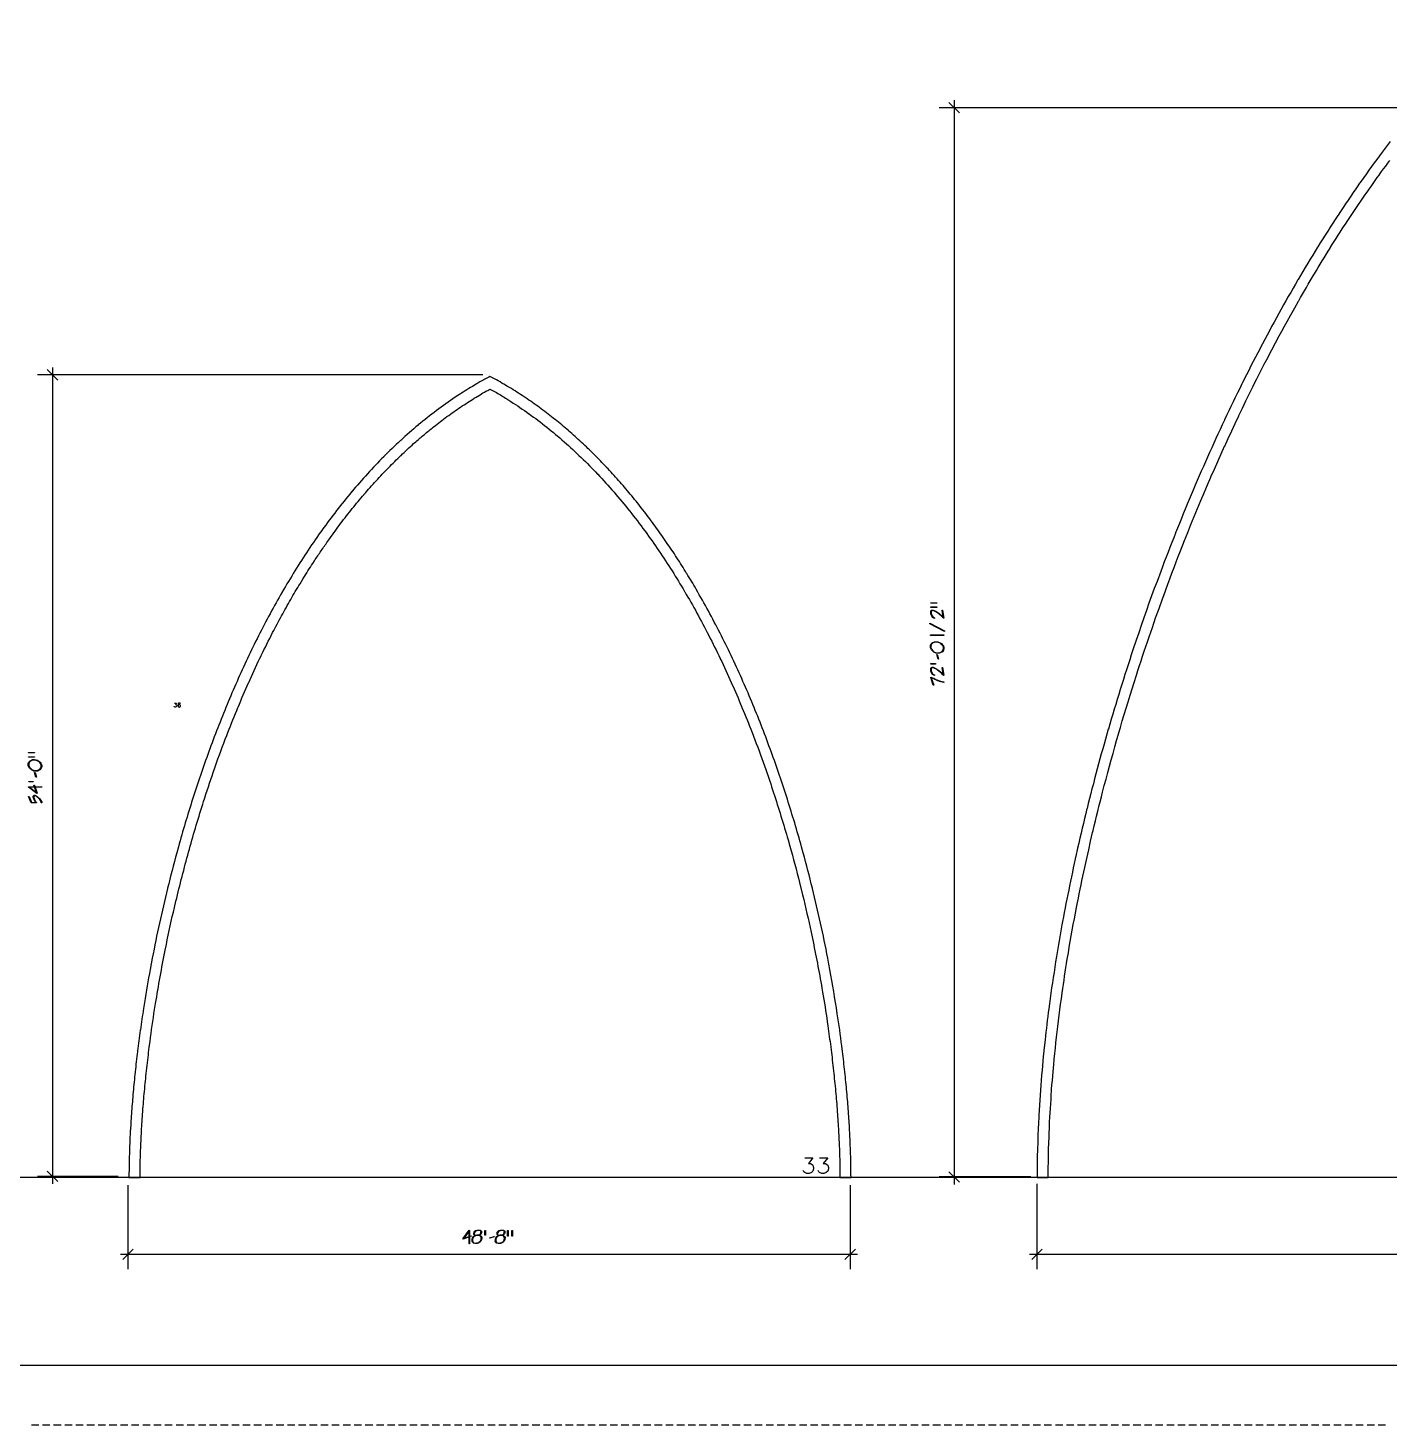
# Model space of a CAD drawing. Extents: x 57 to 189, y -88 to -29.
# Drawn here: x 72.37 to 89.64, y -88.09 to -70.36 of the extents above; entities that cross this region are included whole.
import ezdxf

# ---------------------------------------------------------------- set-up
doc = ezdxf.new("R2010")
doc.units = 0
doc.layers.get('0').update_dxf_attribs({"linetype": 'CONTINUOUS'})
for name, color, linetype in [('DIMENSION', 18, 'CONTINUOUS'), ('NAILERS', 18, 'CONTINUOUS'), ('NONE', 18, 'CONTINUOUS'), ('SPIRE', 18, 'CONTINUOUS')]:
    doc.layers.add(name, color=color, linetype=linetype)

msp = doc.modelspace()

# ---------------------------------------------------------------- linework, layer by layer
msp.add_lwpolyline([(107.666, -84.95), (59.733, -84.95)])
at = {"layer": 'DIMENSION'}
for points in [[(89.901, -71.375), (83.937, -71.375)], [(84.192, -71.442), (84.058, -71.308)], [(84.125, -71.281), (84.125, -71.375)], [(84.125, -71.375), (84.125, -84.943)], [(78.145, -74.765), (72.495, -74.765)], [(72.75, -74.832), (72.617, -74.698)], [(72.683, -74.671), (72.683, -74.765)], [(72.683, -74.765), (72.683, -84.935)], [(72.617, -84.869), (72.75, -85.002)], [(84.058, -84.877), (84.192, -85.01)], [(73.515, -84.935), (72.495, -84.935)], [(72.683, -84.935), (72.683, -85.029)], [(73.641, -85.045), (73.641, -86.112)], [(82.807, -85.045), (82.807, -86.112)], [(85.098, -84.943), (83.937, -84.943)], [(84.125, -84.943), (84.125, -85.037)], [(85.177, -85.029), (85.177, -86.112)], [(73.547, -85.924), (73.641, -85.924)], [(73.707, -85.858), (73.574, -85.991)], [(73.641, -85.924), (82.807, -85.924)], [(82.74, -85.991), (82.873, -85.858)], [(82.807, -85.924), (82.901, -85.924)], [(85.082, -85.924), (85.177, -85.924)], [(85.243, -85.858), (85.11, -85.991)], [(85.177, -85.924), (94.892, -85.924)]]:
    msp.add_lwpolyline(points, dxfattribs=at)
for points in [[(83.904, -77.656), (83.904, -77.662), (83.828, -77.662), (83.828, -77.656)], [(83.828, -77.71), (83.904, -77.71), (83.904, -77.717), (83.828, -77.717)], [(83.85, -77.75), (83.861, -77.75), (83.895, -77.765), (83.917, -77.781), (83.935, -77.793), (83.968, -77.821), (83.983, -77.836), (83.983, -77.836), (83.985, -77.838), (83.986, -77.839), (83.972, -77.751), (83.978, -77.751), (83.994, -77.851), (83.99, -77.853), (83.988, -77.851), (83.982, -77.844), (83.978, -77.84), (83.965, -77.826), (83.932, -77.799), (83.914, -77.786), (83.893, -77.771), (83.861, -77.757), (83.851, -77.757), (83.843, -77.757), (83.834, -77.767), (83.835, -77.778), (83.836, -77.801), (83.857, -77.836), (83.877, -77.848), (83.877, -77.855), (83.853, -77.842), (83.829, -77.803), (83.829, -77.778), (83.828, -77.771), (83.831, -77.761), (83.834, -77.757), (83.837, -77.753), (83.845, -77.75)], [(83.817, -77.918), (84.005, -78.015), (84.005, -78.021), (83.817, -77.925)], [(83.927, -78.156), (83.941, -78.16), (83.965, -78.174), (83.975, -78.186), (83.985, -78.197), (83.996, -78.221), (83.996, -78.234), (83.996, -78.241), (83.992, -78.254), (83.989, -78.26), (83.978, -78.278), (83.94, -78.297), (83.912, -78.297), (83.896, -78.297), (83.866, -78.283), (83.852, -78.269), (83.838, -78.255), (83.824, -78.225), (83.824, -78.21), (83.824, -78.201), (83.829, -78.186), (83.835, -78.18), (83.847, -78.166), (83.877, -78.152), (83.896, -78.152), (83.904, -78.152), (83.919, -78.154)], [(83.996, -78.064), (83.996, -78.071), (83.827, -78.071), (83.827, -78.064)], [(83.926, -78.162), (83.918, -78.16), (83.903, -78.158), (83.897, -78.158), (83.879, -78.158), (83.851, -78.171), (83.84, -78.184), (83.835, -78.19), (83.83, -78.203), (83.83, -78.211), (83.83, -78.225), (83.843, -78.252), (83.856, -78.265), (83.869, -78.278), (83.897, -78.291), (83.912, -78.291), (83.938, -78.291), (83.973, -78.274), (83.983, -78.256), (83.986, -78.251), (83.99, -78.239), (83.99, -78.233), (83.99, -78.222), (83.98, -78.2), (83.97, -78.189), (83.96, -78.179), (83.938, -78.166)], [(83.911, -78.315), (83.927, -78.374), (83.921, -78.374), (83.904, -78.315)], [(83.85, -78.475), (83.861, -78.476), (83.895, -78.491), (83.917, -78.506), (83.935, -78.519), (83.968, -78.547), (83.983, -78.562), (83.983, -78.562), (83.985, -78.564), (83.986, -78.565), (83.972, -78.477), (83.978, -78.477), (83.994, -78.577), (83.99, -78.579), (83.988, -78.576), (83.982, -78.57), (83.978, -78.566), (83.965, -78.552), (83.932, -78.525), (83.914, -78.512), (83.893, -78.497), (83.861, -78.482), (83.851, -78.482), (83.843, -78.482), (83.834, -78.493), (83.835, -78.503), (83.836, -78.527), (83.857, -78.562), (83.877, -78.573), (83.877, -78.58), (83.853, -78.567), (83.829, -78.529), (83.829, -78.503), (83.828, -78.497), (83.831, -78.486), (83.834, -78.483), (83.837, -78.479), (83.845, -78.475)], [(83.888, -78.428), (83.888, -78.435), (83.83, -78.435), (83.83, -78.428)], [(83.828, -78.599), (83.84, -78.604), (83.866, -78.615), (83.88, -78.622), (83.894, -78.629), (83.917, -78.639), (83.925, -78.642), (83.939, -78.647), (83.974, -78.657), (83.995, -78.661), (83.995, -78.667), (83.974, -78.663), (83.94, -78.654), (83.926, -78.649), (83.917, -78.646), (83.895, -78.636), (83.882, -78.63), (83.868, -78.623), (83.845, -78.612), (83.836, -78.609), (83.866, -78.701), (83.86, -78.701), (83.828, -78.604)], [(72.455, -79.557), (72.455, -79.563), (72.379, -79.563), (72.379, -79.557)], [(72.478, -79.651), (72.492, -79.655), (72.516, -79.67), (72.526, -79.681), (72.536, -79.693), (72.547, -79.717), (72.547, -79.729), (72.547, -79.736), (72.543, -79.749), (72.54, -79.755), (72.529, -79.774), (72.491, -79.793), (72.463, -79.793), (72.447, -79.793), (72.417, -79.778), (72.403, -79.764), (72.389, -79.75), (72.375, -79.721), (72.375, -79.705), (72.375, -79.697), (72.38, -79.682), (72.386, -79.676), (72.398, -79.661), (72.429, -79.647), (72.448, -79.647), (72.455, -79.647), (72.47, -79.649)], [(72.379, -79.611), (72.455, -79.611), (72.455, -79.617), (72.379, -79.617)], [(72.477, -79.658), (72.469, -79.656), (72.455, -79.654), (72.448, -79.654), (72.43, -79.654), (72.402, -79.667), (72.391, -79.68), (72.386, -79.686), (72.381, -79.699), (72.381, -79.707), (72.381, -79.721), (72.394, -79.748), (72.407, -79.761), (72.421, -79.773), (72.449, -79.786), (72.463, -79.786), (72.489, -79.786), (72.524, -79.769), (72.534, -79.752), (72.538, -79.746), (72.541, -79.735), (72.541, -79.729), (72.541, -79.717), (72.531, -79.695), (72.521, -79.685), (72.512, -79.675), (72.49, -79.661)], [(72.439, -79.924), (72.439, -79.93), (72.381, -79.93), (72.381, -79.924)], [(72.462, -79.811), (72.479, -79.869), (72.472, -79.869), (72.456, -79.811)], [(72.453, -79.971), (72.46, -79.992), (72.549, -79.992), (72.549, -79.998), (72.463, -79.998), (72.489, -80.074), (72.484, -80.077), (72.377, -79.996), (72.379, -79.992), (72.454, -79.992), (72.447, -79.971)], [(72.452, -80.1), (72.453, -80.1), (72.454, -80.099), (72.455, -80.099), (72.461, -80.099), (72.478, -80.107), (72.489, -80.115), (72.499, -80.123), (72.519, -80.142), (72.527, -80.152), (72.536, -80.165), (72.546, -80.187), (72.546, -80.197), (72.54, -80.197), (72.54, -80.187), (72.53, -80.167), (72.522, -80.155), (72.514, -80.146), (72.496, -80.128), (72.486, -80.12), (72.476, -80.113), (72.461, -80.105), (72.456, -80.105), (72.454, -80.105), (72.449, -80.108), (72.448, -80.11), (72.446, -80.112), (72.445, -80.118), (72.445, -80.121), (72.445, -80.129), (72.453, -80.15), (72.46, -80.164), (72.467, -80.176), (72.477, -80.19), (72.479, -80.191), (72.479, -80.197), (72.412, -80.195), (72.38, -80.117), (72.386, -80.117), (72.415, -80.189), (72.47, -80.19), (72.465, -80.183), (72.455, -80.168), (72.451, -80.159), (72.445, -80.147), (72.44, -80.128), (72.44, -80.121), (72.44, -80.113), (72.446, -80.102)], [(72.456, -79.998), (72.39, -79.998), (72.479, -80.065)], [(77.996, -85.695), (77.975, -85.702), (77.975, -85.791), (77.969, -85.791), (77.969, -85.704), (77.893, -85.73), (77.89, -85.726), (77.971, -85.619), (77.975, -85.621), (77.975, -85.695), (77.996, -85.688)], [(78.129, -85.724), (78.128, -85.737), (78.119, -85.758), (78.112, -85.765), (78.106, -85.772), (78.086, -85.782), (78.072, -85.786), (78.067, -85.787), (78.057, -85.789), (78.052, -85.789), (78.042, -85.789), (78.026, -85.783), (78.02, -85.778), (78.013, -85.772), (78.007, -85.756), (78.008, -85.746), (78.009, -85.733), (78.014, -85.714), (78.019, -85.707), (78.023, -85.699), (78.037, -85.688), (78.046, -85.685), (78.038, -85.682), (78.029, -85.672), (78.029, -85.664), (78.029, -85.662), (78.03, -85.657), (78.03, -85.655), (78.033, -85.645), (78.041, -85.631), (78.047, -85.627), (78.051, -85.624), (78.068, -85.619), (78.079, -85.617), (78.083, -85.616), (78.091, -85.616), (78.095, -85.616), (78.112, -85.616), (78.129, -85.629), (78.128, -85.643), (78.127, -85.651), (78.123, -85.663), (78.119, -85.668), (78.116, -85.672), (78.105, -85.678), (78.098, -85.68), (78.105, -85.682), (78.117, -85.688), (78.121, -85.693), (78.126, -85.698), (78.13, -85.71), (78.13, -85.718), (78.13, -85.719), (78.13, -85.722)], [(78.121, -85.642), (78.122, -85.632), (78.109, -85.622), (78.095, -85.622), (78.092, -85.622), (78.084, -85.623), (78.08, -85.623), (78.07, -85.625), (78.055, -85.629), (78.051, -85.632), (78.046, -85.635), (78.039, -85.647), (78.037, -85.656), (78.036, -85.658), (78.036, -85.661), (78.036, -85.663), (78.036, -85.672), (78.05, -85.681), (78.063, -85.68), (78.066, -85.68), (78.074, -85.679), (78.079, -85.678), (78.09, -85.676), (78.105, -85.671), (78.109, -85.668), (78.115, -85.664), (78.121, -85.651)], [(78.177, -85.681), (78.171, -85.681), (78.171, -85.623), (78.177, -85.623)], [(78.425, -85.724), (78.424, -85.737), (78.415, -85.758), (78.408, -85.765), (78.401, -85.772), (78.381, -85.782), (78.368, -85.786), (78.363, -85.787), (78.353, -85.789), (78.348, -85.789), (78.338, -85.789), (78.321, -85.783), (78.315, -85.778), (78.309, -85.772), (78.303, -85.756), (78.304, -85.746), (78.305, -85.733), (78.31, -85.714), (78.314, -85.707), (78.319, -85.699), (78.333, -85.688), (78.342, -85.685), (78.333, -85.682), (78.325, -85.672), (78.325, -85.664), (78.325, -85.662), (78.326, -85.657), (78.326, -85.655), (78.328, -85.645), (78.337, -85.631), (78.342, -85.627), (78.347, -85.624), (78.363, -85.619), (78.375, -85.617), (78.379, -85.616), (78.387, -85.616), (78.39, -85.616), (78.408, -85.616), (78.424, -85.629), (78.423, -85.643), (78.423, -85.651), (78.418, -85.663), (78.415, -85.668), (78.411, -85.672), (78.401, -85.678), (78.394, -85.68), (78.401, -85.682), (78.413, -85.688), (78.417, -85.693), (78.421, -85.698), (78.426, -85.71), (78.426, -85.718), (78.426, -85.719), (78.425, -85.722)], [(78.417, -85.642), (78.418, -85.632), (78.405, -85.622), (78.391, -85.622), (78.388, -85.622), (78.38, -85.623), (78.376, -85.623), (78.365, -85.625), (78.351, -85.629), (78.347, -85.632), (78.342, -85.635), (78.335, -85.647), (78.332, -85.656), (78.332, -85.658), (78.332, -85.661), (78.332, -85.663), (78.332, -85.672), (78.345, -85.681), (78.359, -85.68), (78.362, -85.68), (78.37, -85.679), (78.375, -85.678), (78.386, -85.676), (78.401, -85.671), (78.405, -85.668), (78.41, -85.664), (78.417, -85.651)], [(78.465, -85.62), (78.465, -85.696), (78.459, -85.696), (78.459, -85.62)], [(78.52, -85.696), (78.513, -85.696), (78.513, -85.62), (78.52, -85.62)], [(77.969, -85.698), (77.969, -85.632), (77.902, -85.72)], [(78.123, -85.723), (78.123, -85.722), (78.124, -85.719), (78.124, -85.718), (78.124, -85.71), (78.118, -85.697), (78.111, -85.693), (78.105, -85.688), (78.09, -85.684), (78.08, -85.685), (78.08, -85.685), (78.08, -85.685), (78.08, -85.685), (78.076, -85.685), (78.069, -85.686), (78.064, -85.686), (78.052, -85.689), (78.034, -85.698), (78.028, -85.706), (78.022, -85.713), (78.015, -85.733), (78.014, -85.746), (78.014, -85.755), (78.018, -85.768), (78.024, -85.773), (78.029, -85.778), (78.043, -85.783), (78.052, -85.783), (78.057, -85.783), (78.066, -85.781), (78.07, -85.78), (78.083, -85.777), (78.101, -85.767), (78.107, -85.761), (78.114, -85.754), (78.122, -85.735)], [(78.29, -85.703), (78.232, -85.72), (78.232, -85.714), (78.29, -85.697)], [(78.419, -85.723), (78.419, -85.722), (78.419, -85.719), (78.419, -85.718), (78.419, -85.71), (78.413, -85.697), (78.407, -85.693), (78.401, -85.688), (78.385, -85.684), (78.376, -85.685), (78.376, -85.685), (78.376, -85.685), (78.375, -85.685), (78.372, -85.685), (78.364, -85.686), (78.36, -85.686), (78.348, -85.689), (78.329, -85.698), (78.323, -85.706), (78.318, -85.713), (78.311, -85.733), (78.31, -85.746), (78.309, -85.755), (78.314, -85.768), (78.32, -85.773), (78.325, -85.778), (78.339, -85.783), (78.348, -85.783), (78.352, -85.783), (78.362, -85.781), (78.366, -85.78), (78.379, -85.777), (78.397, -85.767), (78.403, -85.761), (78.409, -85.754), (78.417, -85.735)]]:
    msp.add_lwpolyline(points, close=True, dxfattribs=at)
at = {"layer": 'NAILERS'}
msp.add_lwpolyline([(82.817, -84.95, 0.001393), (82.816, -84.899), (82.816, -84.886, 0.002689), (82.815, -84.807), (82.815, -84.766, 0.005016), (82.811, -84.605), (82.809, -84.574, 0.004694), (82.799, -84.352), (82.799, -84.347, 0.004457), (82.784, -84.114), (82.784, -84.11, 0.004278), (82.764, -83.868), (82.764, -83.863, 0.004148), (82.739, -83.613), (82.738, -83.609, 0.004086), (82.709, -83.351), (82.7, -83.278, 0.00797), (82.643, -82.875), (82.631, -82.798, 0.007957), (82.535, -82.243), (82.521, -82.165, 0.008154), (82.43, -81.723, 0.004182), (82.328, -81.284), (82.327, -81.278, 0.008748), (82.21, -80.83), (82.189, -80.754, 0.004588), (82.102, -80.451, 0.004745), (82.009, -80.15), (82.009, -80.149, 0.004931), (81.91, -79.847), (81.909, -79.847, 0.005139), (81.804, -79.546), (81.803, -79.546, 0.00537), (81.691, -79.246), (81.691, -79.246, 0.005624), (81.572, -78.949), (81.572, -78.949, 0.005902), (81.446, -78.655), (81.446, -78.654, 0.006207), (81.313, -78.364), (81.313, -78.364, 0.006538), (81.173, -78.078), (81.173, -78.077, 0.006898), (81.026, -77.797), (81.026, -77.796, 0.007288), (80.872, -77.521), (80.852, -77.486, 0.007729), (80.732, -77.285), (80.731, -77.284, 0.004005), (80.607, -77.086, 0.008394), (80.477, -76.892), (80.433, -76.828, 0.008925), (80.298, -76.64), (80.298, -76.64, 0.004626), (80.159, -76.457), (80.159, -76.457, 0.009723), (80.016, -76.279), (80.015, -76.278, 0.005046), (79.868, -76.106), (79.867, -76.106, 0.010589), (79.715, -75.939), (79.715, -75.938, 0.005492), (79.558, -75.777), (79.558, -75.777, 0.011499), (79.397, -75.622), (79.397, -75.622, 0.005955), (79.231, -75.474), (79.231, -75.473, 0.012426), (79.061, -75.332), (79.06, -75.331, 0.006423), (78.886, -75.197, 0.013308), (78.706, -75.069), (78.645, -75.028, 0.013912), (78.459, -74.911), (78.411, -74.883, 0.007163), (78.316, -74.828), (78.3, -74.819, 0.003626), (78.235, -74.784, 0.003626), (78.171, -74.819), (78.155, -74.828, 0.007174), (78.059, -74.883), (78.012, -74.911, 0.0139), (77.826, -75.028), (77.795, -75.049, 0.013321), (77.556, -75.219), (77.556, -75.219, 0.012717), (77.325, -75.401), (77.324, -75.402, 0.0121), (77.102, -75.597), (77.101, -75.597, 0.01148), (76.886, -75.803), (76.886, -75.804, 0.010869), (76.679, -76.021), (76.679, -76.022, 0.010275), (76.48, -76.249), (76.479, -76.25, 0.009704), (76.289, -76.487), (76.288, -76.488, 0.009159), (76.105, -76.733), (76.104, -76.734, 0.008645), (75.929, -76.988), (75.928, -76.989, 0.008161), (75.76, -77.251), (75.76, -77.252, 0.007709), (75.599, -77.52), (75.598, -77.521, 0.007288), (75.445, -77.796), (75.444, -77.797, 0.006898), (75.298, -78.077), (75.297, -78.078, 0.006538), (75.158, -78.364), (75.158, -78.364, 0.006206), (75.025, -78.654), (75.025, -78.655, 0.005902), (74.899, -78.949), (74.899, -78.949, 0.005623), (74.78, -79.246), (74.78, -79.246, 0.00537), (74.667, -79.546), (74.667, -79.546, 0.005139), (74.561, -79.847), (74.561, -79.847, 0.004931), (74.462, -80.149), (74.461, -80.15, 0.004745), (74.368, -80.451, 0.004597), (74.281, -80.754), (74.26, -80.83, 0.00873), (74.144, -81.278), (74.143, -81.284, 0.004191), (74.041, -81.723, 0.008148), (73.95, -82.165), (73.923, -82.31, 0.007978), (73.85, -82.73), (73.838, -82.806, 0.003981), (73.798, -83.078), (73.797, -83.081, 0.004001), (73.763, -83.347), (73.762, -83.351, 0.004057), (73.732, -83.609), (73.732, -83.613, 0.004148), (73.707, -83.863), (73.707, -83.868, 0.004278), (73.687, -84.11), (73.687, -84.114, 0.004457), (73.672, -84.347), (73.671, -84.352, 0.004694), (73.661, -84.574), (73.66, -84.605, 0.005035), (73.656, -84.766), (73.655, -84.807, 0.002672), (73.654, -84.886), (73.654, -84.899, 0.001393), (73.654, -84.95), (73.795, -84.95, -0.000792), (73.795, -84.922), (73.795, -84.901, -0.003021), (73.796, -84.83), (73.797, -84.779, -0.005522), (73.801, -84.605), (73.803, -84.573, -0.005041), (73.814, -84.334), (73.814, -84.33, -0.004682), (73.831, -84.084), (73.831, -84.08, -0.00441), (73.853, -83.826), (73.853, -83.823, -0.004211), (73.88, -83.563), (73.88, -83.56, -0.004091), (73.912, -83.296), (73.921, -83.225, -0.007942), (73.979, -82.82), (73.992, -82.741, -0.005179), (74.049, -82.402, -0.004518), (74.114, -82.065), (74.128, -81.995, -0.008927), (74.231, -81.522), (74.25, -81.443, -0.004471), (74.327, -81.131), (74.328, -81.13, -0.004518), (74.41, -80.821), (74.41, -80.82, -0.004595), (74.497, -80.516, -0.004681), (74.59, -80.214), (74.601, -80.179, -0.007374), (74.724, -79.809), (74.748, -79.738, -0.008405), (74.895, -79.34), (74.909, -79.303, -0.006166), (75.037, -78.984), (75.039, -78.981, -0.006395), (75.172, -78.671), (75.174, -78.668, -0.006641), (75.312, -78.367), (75.314, -78.364, -0.006905), (75.458, -78.074), (75.477, -78.036, -0.007206), (75.59, -77.824), (75.591, -77.822, -0.003691), (75.706, -77.617, -0.007644), (75.825, -77.415), (75.865, -77.349, -0.008003), (75.987, -77.157), (76.008, -77.124, -0.004134), (76.091, -77, -0.004171), (76.176, -76.877), (76.201, -76.842, -0.009629), (76.339, -76.653), (76.342, -76.649, -0.005012), (76.487, -76.463), (76.488, -76.462, -0.010419), (76.637, -76.283), (76.639, -76.281, -0.005355), (76.79, -76.11), (76.791, -76.109, -0.011118), (76.946, -75.945), (76.947, -75.943, -0.005709), (77.105, -75.787), (77.106, -75.787, -0.011829), (77.266, -75.638), (77.295, -75.613, -0.006103), (77.404, -75.52, -0.006163), (77.515, -75.429), (77.543, -75.407, -0.01276), (77.711, -75.28), (77.713, -75.279, -0.006525), (77.883, -75.16), (77.884, -75.16, -0.013409), (78.058, -75.049), (78.11, -75.017, -0.006868), (78.183, -74.974), (78.206, -74.962, -0.001734), (78.235, -74.945, -0.001774), (78.265, -74.962), (78.317, -74.991, -0.013599), (78.449, -75.071), (78.501, -75.104, -0.013185), (78.729, -75.258), (78.731, -75.259, -0.012745), (78.955, -75.428), (78.957, -75.43, -0.012283), (79.175, -75.613), (79.177, -75.615, -0.011811), (79.391, -75.812), (79.393, -75.814, -0.011336), (79.601, -76.024), (79.604, -76.027, -0.010864), (79.807, -76.251), (79.809, -76.254, -0.010398), (80.006, -76.492), (80.01, -76.496, -0.009955), (80.2, -76.745), (80.203, -76.749, -0.008889), (80.378, -76.998, -0.008148), (80.546, -77.253, -0.007812), (80.705, -77.514), (80.706, -77.517, -0.00749), (80.861, -77.787), (80.862, -77.79, -0.007188), (81.011, -78.071), (81.013, -78.074, -0.006905), (81.157, -78.364), (81.158, -78.367, -0.00664), (81.297, -78.668), (81.298, -78.671, -0.006396), (81.432, -78.981), (81.433, -78.984, -0.006162), (81.561, -79.303), (81.579, -79.349, -0.008404), (81.719, -79.728), (81.734, -79.773, -0.004946), (81.834, -80.067, -0.004775), (81.928, -80.363), (81.928, -80.365, -0.004668), (82.018, -80.667), (82.04, -80.745, -0.00903), (82.163, -81.208), (82.202, -81.365, -0.008913), (82.31, -81.837), (82.327, -81.918, -0.004489), (82.39, -82.232, -0.004476), (82.447, -82.547), (82.456, -82.598, -0.006935), (82.515, -82.972), (82.522, -83.025, -0.003992), (82.559, -83.293), (82.559, -83.296, -0.004074), (82.591, -83.56), (82.591, -83.563, -0.004211), (82.618, -83.823), (82.618, -83.826, -0.00441), (82.64, -84.08), (82.64, -84.084, -0.004681), (82.656, -84.33), (82.658, -84.363, -0.00507), (82.667, -84.544), (82.667, -84.547, -0.002663), (82.673, -84.721), (82.673, -84.744, -0.00582), (82.675, -84.872), (82.675, -84.922, -0.000826), (82.675, -84.95)], format="xyb", close=True, dxfattribs=at)
for points in [[(82.229, -84.699), (82.332, -84.699), (82.276, -84.774), (82.304, -84.774), (82.323, -84.784), (82.332, -84.793), (82.342, -84.822), (82.342, -84.84), (82.332, -84.869), (82.314, -84.887), (82.285, -84.897), (82.257, -84.897), (82.229, -84.887), (82.219, -84.878), (82.21, -84.859)], [(82.417, -84.699), (82.521, -84.699), (82.464, -84.774), (82.492, -84.774), (82.511, -84.784), (82.521, -84.793), (82.53, -84.822), (82.53, -84.84), (82.521, -84.869), (82.502, -84.887), (82.473, -84.897), (82.445, -84.897), (82.417, -84.887), (82.408, -84.878), (82.398, -84.859)]]:
    msp.add_lwpolyline(points, dxfattribs=at)
at = {"layer": 'NONE'}
msp.add_lwpolyline([(58.572, -52.683), (107.917, -52.683), (107.917, -87.337), (58.572, -87.337)], close=True, dxfattribs=at)
for points in [[(72.509, -88.091), (72.415, -88.091)], [(72.65, -88.091), (72.556, -88.091)], [(72.792, -88.091), (72.698, -88.091)], [(72.933, -88.091), (72.839, -88.091)], [(73.074, -88.091), (72.98, -88.091)], [(73.215, -88.091), (73.121, -88.091)], [(73.357, -88.091), (73.263, -88.091)], [(73.498, -88.091), (73.404, -88.091)], [(73.639, -88.091), (73.545, -88.091)], [(73.781, -88.091), (73.686, -88.091)], [(73.922, -88.091), (73.828, -88.091)], [(74.063, -88.091), (73.969, -88.091)], [(74.204, -88.091), (74.11, -88.091)], [(74.346, -88.091), (74.251, -88.091)], [(74.487, -88.091), (74.393, -88.091)], [(74.628, -88.091), (74.534, -88.091)], [(74.769, -88.091), (74.675, -88.091)], [(74.911, -88.091), (74.816, -88.091)], [(75.052, -88.091), (74.958, -88.091)], [(75.193, -88.091), (75.099, -88.091)], [(75.334, -88.091), (75.24, -88.091)], [(75.476, -88.091), (75.381, -88.091)], [(75.617, -88.091), (75.523, -88.091)], [(75.758, -88.091), (75.664, -88.091)], [(75.899, -88.091), (75.805, -88.091)], [(76.041, -88.091), (75.946, -88.091)], [(76.182, -88.091), (76.088, -88.091)], [(76.323, -88.091), (76.229, -88.091)], [(76.464, -88.091), (76.37, -88.091)], [(76.606, -88.091), (76.511, -88.091)], [(76.747, -88.091), (76.653, -88.091)], [(76.888, -88.091), (76.794, -88.091)], [(77.029, -88.091), (76.935, -88.091)], [(77.171, -88.091), (77.076, -88.091)], [(77.312, -88.091), (77.218, -88.091)], [(77.453, -88.091), (77.359, -88.091)], [(77.594, -88.091), (77.5, -88.091)], [(77.736, -88.091), (77.641, -88.091)], [(77.877, -88.091), (77.783, -88.091)], [(78.018, -88.091), (77.924, -88.091)], [(78.159, -88.091), (78.065, -88.091)], [(78.301, -88.091), (78.206, -88.091)], [(78.442, -88.091), (78.348, -88.091)], [(78.583, -88.091), (78.489, -88.091)], [(78.724, -88.091), (78.63, -88.091)], [(78.866, -88.091), (78.771, -88.091)], [(79.007, -88.091), (78.913, -88.091)], [(79.148, -88.091), (79.054, -88.091)], [(79.289, -88.091), (79.195, -88.091)], [(79.431, -88.091), (79.337, -88.091)], [(79.572, -88.091), (79.478, -88.091)], [(79.713, -88.091), (79.619, -88.091)], [(79.854, -88.091), (79.76, -88.091)], [(79.996, -88.091), (79.902, -88.091)], [(80.137, -88.091), (80.043, -88.091)], [(80.278, -88.091), (80.184, -88.091)], [(80.419, -88.091), (80.325, -88.091)], [(80.561, -88.091), (80.467, -88.091)], [(80.702, -88.091), (80.608, -88.091)], [(80.843, -88.091), (80.749, -88.091)], [(80.984, -88.091), (80.89, -88.091)], [(81.126, -88.091), (81.032, -88.091)], [(81.267, -88.091), (81.173, -88.091)], [(81.408, -88.091), (81.314, -88.091)], [(81.549, -88.091), (81.455, -88.091)], [(81.691, -88.091), (81.597, -88.091)], [(81.832, -88.091), (81.738, -88.091)], [(81.973, -88.091), (81.879, -88.091)], [(82.114, -88.091), (82.02, -88.091)], [(82.256, -88.091), (82.162, -88.091)], [(82.397, -88.091), (82.303, -88.091)], [(82.538, -88.091), (82.444, -88.091)], [(82.68, -88.091), (82.585, -88.091)], [(82.821, -88.091), (82.727, -88.091)], [(82.962, -88.091), (82.868, -88.091)], [(83.103, -88.091), (83.009, -88.091)], [(83.245, -88.091), (83.15, -88.091)], [(83.386, -88.091), (83.292, -88.091)], [(83.527, -88.091), (83.433, -88.091)], [(83.668, -88.091), (83.574, -88.091)], [(83.81, -88.091), (83.715, -88.091)], [(83.951, -88.091), (83.857, -88.091)], [(84.092, -88.091), (83.998, -88.091)], [(84.233, -88.091), (84.139, -88.091)], [(84.375, -88.091), (84.28, -88.091)], [(84.516, -88.091), (84.422, -88.091)], [(84.657, -88.091), (84.563, -88.091)], [(84.798, -88.091), (84.704, -88.091)], [(84.94, -88.091), (84.845, -88.091)], [(85.081, -88.091), (84.987, -88.091)], [(85.222, -88.091), (85.128, -88.091)], [(85.363, -88.091), (85.269, -88.091)], [(85.505, -88.091), (85.41, -88.091)], [(85.646, -88.091), (85.552, -88.091)], [(85.787, -88.091), (85.693, -88.091)], [(85.928, -88.091), (85.834, -88.091)], [(86.07, -88.091), (85.975, -88.091)], [(86.211, -88.091), (86.117, -88.091)], [(86.352, -88.091), (86.258, -88.091)], [(86.493, -88.091), (86.399, -88.091)], [(86.635, -88.091), (86.54, -88.091)], [(86.776, -88.091), (86.682, -88.091)], [(86.917, -88.091), (86.823, -88.091)], [(87.058, -88.091), (86.964, -88.091)], [(87.2, -88.091), (87.105, -88.091)], [(87.341, -88.091), (87.247, -88.091)], [(87.482, -88.091), (87.388, -88.091)], [(87.623, -88.091), (87.529, -88.091)], [(87.765, -88.091), (87.67, -88.091)], [(87.906, -88.091), (87.812, -88.091)], [(88.047, -88.091), (87.953, -88.091)], [(88.188, -88.091), (88.094, -88.091)], [(88.33, -88.091), (88.236, -88.091)], [(88.471, -88.091), (88.377, -88.091)], [(88.612, -88.091), (88.518, -88.091)], [(88.753, -88.091), (88.659, -88.091)], [(88.895, -88.091), (88.801, -88.091)], [(89.036, -88.091), (88.942, -88.091)], [(89.177, -88.091), (89.083, -88.091)], [(89.318, -88.091), (89.224, -88.091)], [(89.46, -88.091), (89.366, -88.091)], [(89.601, -88.091), (89.507, -88.091)]]:
    msp.add_lwpolyline(points, dxfattribs=at)
at = {"layer": 'SPIRE'}
for points in [[(89.659, -71.805), (89.634, -71.838), (89.609, -71.871), (89.584, -71.904), (89.559, -71.938), (89.523, -71.986), (89.49, -72.031), (89.456, -72.076), (89.423, -72.122), (89.39, -72.168), (89.357, -72.214), (89.324, -72.26), (89.292, -72.306), (89.259, -72.352), (89.256, -72.356), (89.223, -72.404), (89.19, -72.451), (89.158, -72.499), (89.125, -72.547), (89.093, -72.595), (89.061, -72.643), (89.029, -72.691), (88.997, -72.739), (88.994, -72.743), (88.962, -72.792), (88.93, -72.842), (88.898, -72.891), (88.866, -72.941), (88.835, -72.991), (88.803, -73.041), (88.772, -73.091), (88.741, -73.141), (88.738, -73.144), (88.707, -73.196), (88.676, -73.247), (88.644, -73.298), (88.613, -73.35), (88.582, -73.401), (88.552, -73.453), (88.521, -73.505), (88.491, -73.556), (88.488, -73.56), (88.458, -73.613), (88.427, -73.666), (88.397, -73.719), (88.366, -73.772), (88.336, -73.825), (88.306, -73.878), (88.276, -73.932), (88.247, -73.985), (88.245, -73.988), (88.215, -74.043), (88.185, -74.097), (88.155, -74.152), (88.126, -74.206), (88.097, -74.261), (88.067, -74.316), (88.038, -74.371), (88.009, -74.426), (88.008, -74.429), (87.979, -74.484), (87.95, -74.54), (87.921, -74.596), (87.892, -74.652), (87.864, -74.708), (87.836, -74.764), (87.807, -74.821), (87.779, -74.877), (87.778, -74.88), (87.75, -74.937), (87.722, -74.994), (87.694, -75.051), (87.666, -75.108), (87.639, -75.166), (87.611, -75.223), (87.584, -75.281), (87.557, -75.338), (87.556, -75.341), (87.528, -75.399), (87.501, -75.457), (87.474, -75.516), (87.447, -75.574), (87.421, -75.632), (87.394, -75.691), (87.368, -75.75), (87.342, -75.808), (87.341, -75.81), (87.315, -75.87), (87.288, -75.929), (87.262, -75.988), (87.237, -76.048), (87.211, -76.107), (87.185, -76.167), (87.16, -76.227), (87.135, -76.286), (87.134, -76.288), (87.109, -76.348), (87.084, -76.408), (87.059, -76.469), (87.034, -76.529), (87.009, -76.589), (86.985, -76.65), (86.961, -76.71), (86.936, -76.771), (86.936, -76.772), (86.912, -76.833), (86.888, -76.894), (86.864, -76.955), (86.84, -77.016), (86.817, -77.078), (86.793, -77.139), (86.77, -77.2), (86.747, -77.262), (86.7, -77.386), (86.666, -77.478), (86.631, -77.571), (86.598, -77.664), (86.565, -77.757), (86.532, -77.85), (86.5, -77.944), (86.468, -78.037), (86.436, -78.131), (86.395, -78.256), (86.374, -78.319), (86.354, -78.381), (86.333, -78.444), (86.313, -78.506), (86.293, -78.569), (86.273, -78.632), (86.253, -78.694), (86.234, -78.757), (86.233, -78.758), (86.214, -78.821), (86.195, -78.883), (86.176, -78.946), (86.157, -79.009), (86.138, -79.072), (86.119, -79.134), (86.101, -79.197), (86.083, -79.26), (86.082, -79.262), (86.064, -79.324), (86.046, -79.387), (86.028, -79.45), (86.011, -79.512), (85.993, -79.575), (85.976, -79.638), (85.959, -79.701), (85.942, -79.764), (85.941, -79.766), (85.925, -79.828), (85.908, -79.891), (85.892, -79.953), (85.875, -80.016), (85.859, -80.079), (85.843, -80.142), (85.828, -80.204), (85.812, -80.267), (85.811, -80.269), (85.796, -80.332), (85.781, -80.394), (85.766, -80.457), (85.751, -80.519), (85.736, -80.582), (85.722, -80.644), (85.707, -80.707), (85.693, -80.769), (85.687, -80.794), (85.675, -80.851), (85.662, -80.907), (85.65, -80.964), (85.638, -81.02), (85.626, -81.077), (85.614, -81.133), (85.602, -81.19), (85.59, -81.247), (85.579, -81.303), (85.567, -81.36), (85.556, -81.417), (85.545, -81.474), (85.534, -81.53), (85.523, -81.587), (85.512, -81.644), (85.502, -81.701), (85.494, -81.745), (85.485, -81.795), (85.475, -81.845), (85.467, -81.895), (85.458, -81.945), (85.449, -81.995), (85.441, -82.045), (85.433, -82.096), (85.424, -82.146), (85.413, -82.214), (85.403, -82.28), (85.393, -82.347), (85.383, -82.413), (85.373, -82.479), (85.363, -82.545), (85.354, -82.612), (85.344, -82.678), (85.335, -82.745), (85.327, -82.808), (85.32, -82.857), (85.314, -82.907), (85.308, -82.956), (85.302, -83.005), (85.296, -83.054), (85.29, -83.104), (85.285, -83.153), (85.28, -83.202), (85.269, -83.3), (85.261, -83.38), (85.253, -83.46), (85.246, -83.54), (85.239, -83.62), (85.236, -83.653), (85.231, -83.717), (85.226, -83.78), (85.221, -83.843), (85.216, -83.907), (85.212, -83.97), (85.208, -84.033), (85.204, -84.097), (85.201, -84.16), (85.2, -84.184), (85.196, -84.259), (85.192, -84.334), (85.189, -84.409), (85.187, -84.485), (85.183, -84.612), (85.181, -84.667), (85.18, -84.723), (85.179, -84.778), (85.179, -84.833), (85.179, -84.936), (85.179, -84.95), (85.32, -84.95), (85.32, -84.937), (85.32, -84.807), (85.321, -84.772), (85.321, -84.738), (85.321, -84.704), (85.322, -84.67), (85.323, -84.636), (85.324, -84.601), (85.325, -84.567), (85.326, -84.533), (85.335, -84.298), (85.337, -84.242), (85.34, -84.186), (85.343, -84.13), (85.347, -84.074), (85.355, -83.955), (85.355, -83.955), (85.355, -83.954), (85.357, -83.921), (85.363, -83.828), (85.367, -83.773), (85.372, -83.718), (85.376, -83.663), (85.381, -83.608), (85.39, -83.517), (85.396, -83.447), (85.403, -83.378), (85.41, -83.309), (85.418, -83.24), (85.425, -83.17), (85.433, -83.101), (85.441, -83.032), (85.45, -82.963), (85.45, -82.961), (85.459, -82.891), (85.468, -82.821), (85.477, -82.751), (85.487, -82.681), (85.497, -82.607), (85.504, -82.553), (85.512, -82.5), (85.52, -82.446), (85.528, -82.393), (85.536, -82.339), (85.545, -82.286), (85.553, -82.233), (85.562, -82.179), (85.575, -82.101), (85.587, -82.029), (85.6, -81.957), (85.612, -81.884), (85.625, -81.812), (85.638, -81.74), (85.652, -81.668), (85.665, -81.596), (85.679, -81.524), (85.691, -81.46), (85.702, -81.404), (85.713, -81.349), (85.725, -81.293), (85.736, -81.237), (85.748, -81.182), (85.759, -81.126), (85.771, -81.07), (85.783, -81.015), (85.808, -80.904), (85.833, -80.793), (85.858, -80.682), (85.883, -80.572), (85.889, -80.548), (85.903, -80.487), (85.918, -80.426), (85.933, -80.364), (85.948, -80.303), (85.963, -80.242), (85.978, -80.181), (85.994, -80.12), (86.01, -80.06), (86.031, -79.976), (86.053, -79.894), (86.075, -79.812), (86.097, -79.731), (86.119, -79.649), (86.142, -79.568), (86.164, -79.486), (86.187, -79.405), (86.211, -79.324), (86.212, -79.321), (86.236, -79.239), (86.26, -79.157), (86.284, -79.075), (86.309, -78.994), (86.334, -78.912), (86.359, -78.83), (86.384, -78.749), (86.41, -78.668), (86.439, -78.576), (86.458, -78.516), (86.478, -78.455), (86.497, -78.394), (86.517, -78.333), (86.538, -78.273), (86.558, -78.212), (86.578, -78.152), (86.599, -78.091), (86.641, -77.971), (86.683, -77.85), (86.726, -77.729), (86.769, -77.609), (86.785, -77.565), (86.81, -77.494), (86.836, -77.423), (86.863, -77.352), (86.889, -77.281), (86.916, -77.21), (86.943, -77.139), (86.97, -77.069), (86.998, -76.999), (87.05, -76.866), (87.091, -76.765), (87.131, -76.664), (87.173, -76.563), (87.214, -76.462), (87.215, -76.46), (87.257, -76.361), (87.299, -76.261), (87.341, -76.162), (87.384, -76.063), (87.385, -76.061), (87.428, -75.963), (87.471, -75.865), (87.514, -75.768), (87.558, -75.671), (87.559, -75.668), (87.603, -75.572), (87.648, -75.477), (87.692, -75.381), (87.738, -75.286), (87.739, -75.283), (87.784, -75.189), (87.829, -75.095), (87.875, -75.002), (87.921, -74.909), (87.922, -74.906), (87.968, -74.814), (88.015, -74.722), (88.062, -74.631), (88.109, -74.54), (88.11, -74.537), (88.157, -74.447), (88.205, -74.358), (88.252, -74.269), (88.301, -74.18), (88.302, -74.177), (88.35, -74.09), (88.398, -74.002), (88.447, -73.915), (88.496, -73.829), (88.498, -73.826), (88.522, -73.783), (88.547, -73.741), (88.571, -73.699), (88.596, -73.656), (88.62, -73.614), (88.645, -73.572), (88.67, -73.53), (88.695, -73.487), (88.697, -73.484), (88.722, -73.443), (88.746, -73.402), (88.771, -73.361), (88.796, -73.32), (88.822, -73.279), (88.847, -73.238), (88.872, -73.197), (88.897, -73.156), (88.899, -73.153), (88.924, -73.113), (88.95, -73.073), (88.975, -73.033), (89, -72.994), (89.026, -72.954), (89.051, -72.914), (89.077, -72.875), (89.103, -72.835), (89.105, -72.832), (89.13, -72.793), (89.156, -72.755), (89.181, -72.716), (89.207, -72.678), (89.233, -72.64), (89.259, -72.602), (89.285, -72.563), (89.311, -72.525), (89.313, -72.522), (89.339, -72.485), (89.365, -72.448), (89.391, -72.411), (89.417, -72.374), (89.443, -72.337), (89.469, -72.3), (89.495, -72.263), (89.522, -72.227), (89.524, -72.223), (89.55, -72.187), (89.576, -72.152), (89.602, -72.116), (89.629, -72.081), (89.655, -72.045)], [(74.231, -78.93), (74.258, -78.93), (74.243, -78.949), (74.251, -78.949), (74.256, -78.951), (74.258, -78.954), (74.26, -78.961), (74.26, -78.966), (74.258, -78.973), (74.253, -78.978), (74.246, -78.98), (74.239, -78.98), (74.231, -78.978), (74.229, -78.975), (74.227, -78.971)], [(74.306, -78.937), (74.304, -78.932), (74.296, -78.93), (74.292, -78.93), (74.284, -78.932), (74.28, -78.939), (74.277, -78.951), (74.277, -78.963), (74.28, -78.973), (74.284, -78.978), (74.292, -78.98), (74.294, -78.98), (74.301, -78.978), (74.306, -78.973), (74.308, -78.966), (74.308, -78.963), (74.306, -78.956), (74.301, -78.951), (74.294, -78.949), (74.292, -78.949), (74.284, -78.951), (74.28, -78.956), (74.277, -78.963)]]:
    msp.add_lwpolyline(points, dxfattribs=at)

doc.saveas('drawing.dxf')
